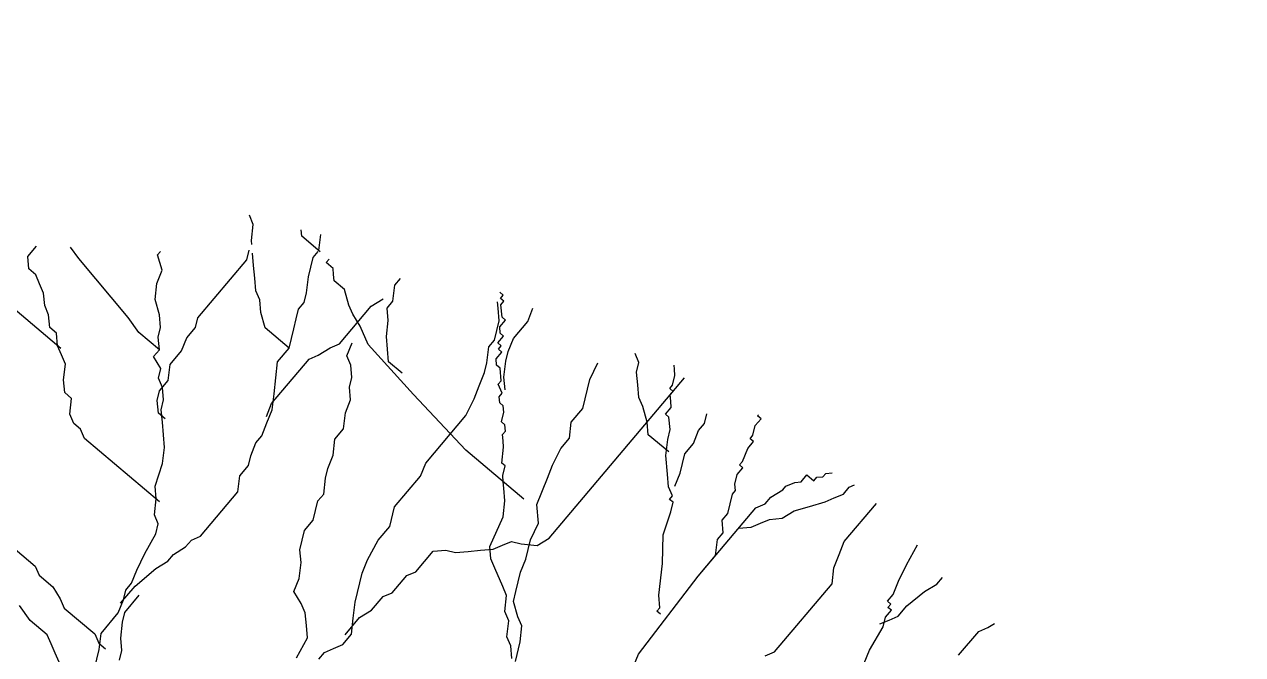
# Model space of a CAD drawing. Header units: metres. Extents: x 116 to 391, y -213 to 56.
# Drawn here: x 317.101 to 317.841, y -138.328 to -137.945 of the extents above; entities that cross this region are included whole.
import ezdxf

# ---------------------------------------------------------------- set-up
doc = ezdxf.new("R2010")
doc.units = ezdxf.units.M
doc.layers.add('A-PISO', color=30, linetype='Continuous')
doc.layers.add('AR-157$0$A-JARDIN', color=8, linetype='Continuous')

# ---------------------------------------------------------------- blocks, each defined once
blk = doc.blocks.new('AR-157$0$ARBOL-03')
at = {"color": 0}
for p, q in [((-0.41099, 0.51205), (-0.41913, 0.51205)), ((-0.40555, 0.50662), (-0.41099, 0.51205)), ((-0.38112, 0.46049), (-0.38112, 0.51748)), ((-0.40555, 0.5012), (-0.40555, 0.50662)), ((-0.40284, 0.49577), (-0.40555, 0.5012)), ((-0.42999, 0.48763), (-0.43206, 0.49588)), ((-0.40012, 0.49034), (-0.40284, 0.49577)), ((-0.39469, 0.48491), (-0.40012, 0.49034)), ((-0.42185, 0.44149), (-0.42999, 0.48763)), ((-0.39198, 0.47948), (-0.39469, 0.48491)), ((-0.38655, 0.47406), (-0.39198, 0.47948)), ((-0.38655, 0.46863), (-0.38655, 0.47406)), ((-0.38112, 0.4632), (-0.38655, 0.46863)), ((-0.3784, 0.45777), (-0.38112, 0.4632)), ((-0.46258, 0.45234), (-0.46529, 0.45234)), ((-0.45715, 0.4442), (-0.46258, 0.45234)), ((-0.37569, 0.45234), (-0.3784, 0.45777)), ((-0.36754, 0.44692), (-0.37569, 0.45234)), ((-0.36211, 0.44149), (-0.36754, 0.44692)), ((-0.449, 0.44149), (-0.45715, 0.4442)), ((-0.44085, 0.43606), (-0.449, 0.44149)), ((-0.41913, 0.43063), (-0.42185, 0.44149)), ((-0.36211, 0.43606), (-0.36211, 0.44149)), ((-0.43542, 0.42792), (-0.44085, 0.43606)), ((-0.41913, 0.41435), (-0.41913, 0.43063)), ((-0.35396, 0.43063), (-0.36211, 0.43606)), ((-0.35125, 0.4252), (-0.35396, 0.43063)), ((-0.51417, 0.41978), (-0.51688, 0.4252)), ((-0.42999, 0.42249), (-0.43542, 0.42792)), ((-0.42456, 0.41978), (-0.42999, 0.42249)), ((-0.35125, 0.41978), (-0.35125, 0.4252)), ((-0.26979, 0.42249), (-0.26979, 0.38721)), ((-0.50602, 0.41435), (-0.51417, 0.41978)), ((-0.41913, 0.41435), (-0.42456, 0.41978)), ((-0.34853, 0.41435), (-0.35125, 0.41978)), ((-0.50424, 0.41256), (-0.50602, 0.41435)), ((-0.49516, 0.40892), (-0.50059, 0.41163)), ((-0.49516, 0.40349), (-0.50059, 0.40892)), ((-0.449, 0.40892), (-0.49516, 0.40892)), ((-0.44357, 0.40621), (-0.449, 0.40892)), ((-0.4137, 0.41435), (-0.41913, 0.41435)), ((-0.41099, 0.40621), (-0.4137, 0.41435)), ((-0.34853, 0.35464), (-0.34853, 0.41435)), ((-0.48973, 0.39806), (-0.49516, 0.40349)), ((-0.43542, 0.40621), (-0.44357, 0.40621)), ((-0.42728, 0.40349), (-0.43542, 0.40621)), ((-0.41642, 0.40349), (-0.42728, 0.40349)), ((-0.40827, 0.39806), (-0.41642, 0.40349)), ((-0.40555, 0.40349), (-0.41099, 0.40621)), ((-0.40284, 0.39806), (-0.40555, 0.40349)), ((-0.52775, 0.39264), (-0.53046, 0.39535)), ((-0.52775, 0.37796), (-0.52775, 0.39264)), ((-0.4843, 0.39264), (-0.48973, 0.39806)), ((-0.48158, 0.38721), (-0.4843, 0.39264)), ((-0.40012, 0.39806), (-0.40827, 0.39806)), ((-0.39741, 0.39264), (-0.40284, 0.39806)), ((-0.39469, 0.39535), (-0.40012, 0.39806)), ((-0.39198, 0.38992), (-0.39741, 0.39264)), ((-0.38926, 0.38992), (-0.39469, 0.39535)), ((-0.47615, 0.38178), (-0.48158, 0.38721)), ((-0.38655, 0.38449), (-0.39198, 0.38992)), ((-0.38926, 0.38449), (-0.38926, 0.38992)), ((-0.26979, 0.38721), (-0.26707, 0.38178)), ((-0.52775, 0.37907), (-0.53589, 0.38449)), ((-0.52232, 0.37907), (-0.52704, 0.37907)), ((-0.51145, 0.37364), (-0.52232, 0.37907)), ((-0.47072, 0.37364), (-0.47615, 0.38178)), ((-0.38112, 0.37907), (-0.38655, 0.38449)), ((-0.37569, 0.37364), (-0.38112, 0.37907)), ((-0.26707, 0.38178), (-0.26707, 0.37092)), ((-0.24263, 0.36821), (-0.24535, 0.37907)), ((-0.52503, 0.37092), (-0.52775, 0.37092)), ((-0.52503, 0.3655), (-0.52503, 0.37092)), ((-0.50331, 0.36821), (-0.51145, 0.37364)), ((-0.47072, 0.35464), (-0.47072, 0.37364)), ((-0.36754, 0.36821), (-0.37569, 0.37364)), ((-0.26707, 0.37092), (-0.26436, 0.36278)), ((-0.52232, 0.36278), (-0.52503, 0.3655)), ((-0.49788, 0.3655), (-0.50331, 0.36821)), ((-0.49245, 0.3655), (-0.49788, 0.3655)), ((-0.48702, 0.36278), (-0.49245, 0.3655)), ((-0.35396, 0.36278), (-0.36754, 0.36821)), ((-0.24263, 0.35464), (-0.24263, 0.36821)), ((-0.5196, 0.36007), (-0.52232, 0.36278)), ((-0.5196, 0.35193), (-0.5196, 0.36007)), ((-0.48158, 0.36007), (-0.48702, 0.36278)), ((-0.47615, 0.35735), (-0.48158, 0.36007)), ((-0.47072, 0.35464), (-0.47615, 0.35735)), ((-0.34853, 0.35735), (-0.35396, 0.36278)), ((-0.34039, 0.35193), (-0.34853, 0.35735)), ((-0.26436, 0.36278), (-0.26164, 0.35735)), ((-0.26164, 0.35735), (-0.26164, 0.33293)), ((-0.51417, 0.34378), (-0.5196, 0.35193)), ((-0.45986, 0.35464), (-0.47072, 0.35464)), ((-0.45172, 0.34921), (-0.45986, 0.35464)), ((-0.44357, 0.34378), (-0.45172, 0.34921)), ((-0.33767, 0.3465), (-0.34039, 0.35193)), ((-0.23992, 0.34921), (-0.24263, 0.35464)), ((-0.2372, 0.34378), (-0.23992, 0.34921)), ((-0.51145, 0.33836), (-0.51417, 0.34378)), ((-0.47344, 0.34107), (-0.47887, 0.33836)), ((-0.43814, 0.34107), (-0.47344, 0.34107)), ((-0.43542, 0.33836), (-0.44357, 0.34378)), ((-0.42999, 0.33836), (-0.43814, 0.34107)), ((-0.33224, 0.34378), (-0.33767, 0.3465)), ((-0.31866, 0.34107), (-0.33224, 0.34378)), ((-0.3078, 0.33836), (-0.31866, 0.34107)), ((-0.23449, 0.33836), (-0.2372, 0.34378)), ((-0.50874, 0.33021), (-0.51145, 0.33836)), ((-0.48702, 0.33564), (-0.49245, 0.33293)), ((-0.47887, 0.33836), (-0.48702, 0.33564)), ((-0.42728, 0.33564), (-0.43542, 0.33836)), ((-0.41913, 0.33293), (-0.42728, 0.33564)), ((-0.29966, 0.33564), (-0.3078, 0.33836)), ((-0.29422, 0.33564), (-0.29966, 0.33564)), ((-0.28879, 0.33293), (-0.29422, 0.33564)), ((-0.54132, 0.33021), (-0.54675, 0.33021)), ((-0.53318, 0.32479), (-0.54132, 0.33021)), ((-0.52232, 0.33293), (-0.53046, 0.33021)), ((-0.49245, 0.33293), (-0.52232, 0.33293)), ((-0.50331, 0.31936), (-0.50874, 0.33021)), ((-0.48973, 0.32479), (-0.49788, 0.3275)), ((-0.4137, 0.33293), (-0.41913, 0.33293)), ((-0.40555, 0.33021), (-0.4137, 0.33293)), ((-0.40012, 0.3275), (-0.40555, 0.33021)), ((-0.39198, 0.3275), (-0.40012, 0.3275)), ((-0.38383, 0.32207), (-0.39198, 0.3275)), ((-0.32952, 0.3275), (-0.33767, 0.32479)), ((-0.32409, 0.3275), (-0.32952, 0.3275)), ((-0.31595, 0.33021), (-0.32409, 0.3275)), ((-0.29966, 0.33293), (-0.31595, 0.33021)), ((-0.28608, 0.33293), (-0.29966, 0.33293)), ((-0.29694, 0.3275), (-0.28336, 0.3275)), ((-0.28065, 0.33021), (-0.28879, 0.33293)), ((-0.28336, 0.3275), (-0.27793, 0.32479)), ((-0.26436, 0.33021), (-0.28065, 0.33021)), ((-0.25621, 0.32479), (-0.26436, 0.33021)), ((-0.26164, 0.33293), (-0.25893, 0.3275)), ((-0.25893, 0.3275), (-0.25893, 0.32207)), ((-0.52775, 0.32479), (-0.53318, 0.32479)), ((-0.52232, 0.31936), (-0.52775, 0.32479)), ((-0.51417, 0.31393), (-0.52232, 0.31936)), ((-0.49788, 0.27865), (-0.50331, 0.31936)), ((-0.48702, 0.31936), (-0.48973, 0.32479)), ((-0.48158, 0.31393), (-0.48702, 0.31936)), ((-0.34853, 0.32207), (-0.38383, 0.32207)), ((-0.3431, 0.32479), (-0.34853, 0.32207)), ((-0.33767, 0.32479), (-0.3431, 0.32479)), ((-0.27793, 0.32479), (-0.26979, 0.31936)), ((-0.26979, 0.31936), (-0.26436, 0.31393)), ((-0.24535, 0.31936), (-0.25621, 0.32479)), ((-0.50874, 0.3085), (-0.51417, 0.31393)), ((-0.47615, 0.31122), (-0.48158, 0.31393)), ((-0.47072, 0.30579), (-0.47615, 0.31122)), ((-0.26436, 0.31393), (-0.25893, 0.31122)), ((-0.50331, 0.30307), (-0.50874, 0.3085)), ((-0.46258, 0.30307), (-0.47072, 0.30579)), ((-0.50331, 0.29222), (-0.50331, 0.30307)), ((-0.45443, 0.29765), (-0.46258, 0.30307)), ((-0.44629, 0.29765), (-0.45443, 0.29765)), ((-0.43814, 0.29222), (-0.44629, 0.29765)), ((-0.42999, 0.2895), (-0.43814, 0.29222)), ((-0.42456, 0.28679), (-0.42999, 0.2895)), ((-0.41642, 0.28136), (-0.42456, 0.28679)), ((-0.57934, 0.27593), (-0.57934, 0.27865)), ((-0.57662, 0.27593), (-0.57934, 0.27593)), ((-0.57662, 0.27322), (-0.57662, 0.27593)), ((-0.57119, 0.27322), (-0.57391, 0.27593)), ((-0.49245, 0.23251), (-0.49788, 0.27865)), ((-0.41099, 0.28136), (-0.41642, 0.28136)), ((-0.40012, 0.27593), (-0.41099, 0.28136)), ((-0.39198, 0.27593), (-0.40012, 0.27593)), ((-0.38655, 0.27322), (-0.39198, 0.27593)), ((-0.57391, 0.27322), (-0.57662, 0.27322)), ((-0.56848, 0.26779), (-0.57391, 0.27322)), ((-0.56576, 0.26779), (-0.57119, 0.27322)), ((-0.56848, 0.26508), (-0.56848, 0.26779)), ((-0.5549, 0.26236), (-0.56576, 0.26779)), ((-0.38112, 0.27051), (-0.38655, 0.27322)), ((-0.37569, 0.26508), (-0.38112, 0.27051)), ((-0.56305, 0.26508), (-0.56848, 0.26508)), ((-0.56033, 0.26236), (-0.56305, 0.26508)), ((-0.56033, 0.25965), (-0.56033, 0.26236)), ((-0.5549, 0.25965), (-0.56033, 0.25965)), ((-0.54947, 0.26236), (-0.5549, 0.26236)), ((-0.5549, 0.25694), (-0.5549, 0.25965)), ((-0.54132, 0.25694), (-0.54947, 0.26236)), ((-0.36754, 0.25965), (-0.37569, 0.26508)), ((-0.35939, 0.25694), (-0.36754, 0.25965)), ((-0.57662, 0.25422), (-0.58477, 0.25694)), ((-0.56305, 0.25422), (-0.57662, 0.25422)), ((-0.5549, 0.25151), (-0.56305, 0.25422)), ((-0.55218, 0.25694), (-0.5549, 0.25694)), ((-0.55218, 0.25422), (-0.55218, 0.25694)), ((-0.54675, 0.25422), (-0.55218, 0.25422)), ((-0.54404, 0.25151), (-0.54675, 0.25422)), ((-0.53589, 0.25422), (-0.54132, 0.25694)), ((-0.52775, 0.25151), (-0.53589, 0.25422)), ((-0.35668, 0.24879), (-0.35939, 0.25694)), ((-0.54947, 0.24879), (-0.5549, 0.25151)), ((-0.54132, 0.24337), (-0.54947, 0.24879)), ((-0.54404, 0.24879), (-0.54404, 0.25151)), ((-0.53861, 0.24337), (-0.54404, 0.24879)), ((-0.5196, 0.24879), (-0.52775, 0.25151)), ((-0.50874, 0.24608), (-0.5196, 0.24879)), ((-0.47072, 0.24608), (-0.50874, 0.24608)), ((-0.46258, 0.24337), (-0.47072, 0.24608)), ((-0.35396, 0.24337), (-0.35668, 0.24879)), ((-0.53589, 0.23794), (-0.54132, 0.24337)), ((-0.53589, 0.24337), (-0.53861, 0.24337)), ((-0.53318, 0.23794), (-0.53589, 0.24337)), ((-0.53046, 0.23794), (-0.53318, 0.23794)), ((-0.52775, 0.23522), (-0.53046, 0.23794)), ((-0.43814, 0.24337), (-0.46258, 0.24337)), ((-0.42728, 0.23794), (-0.43814, 0.24337)), ((-0.41642, 0.23794), (-0.42728, 0.23794)), ((-0.40284, 0.23522), (-0.41642, 0.23794)), ((-0.34853, 0.23794), (-0.35396, 0.24337)), ((-0.3431, 0.23251), (-0.34853, 0.23794)), ((-0.52775, 0.23251), (-0.52775, 0.23522)), ((-0.52503, 0.2298), (-0.52775, 0.23251)), ((-0.5196, 0.22708), (-0.52503, 0.2298)), ((-0.49245, 0.18637), (-0.49245, 0.23251)), ((-0.39469, 0.23251), (-0.40284, 0.23522)), ((-0.38926, 0.2298), (-0.39469, 0.23251)), ((-0.38383, 0.22708), (-0.38926, 0.2298)), ((-0.32952, 0.2298), (-0.3431, 0.23251)), ((-0.5196, 0.22437), (-0.5196, 0.22708)), ((-0.51688, 0.22166), (-0.5196, 0.22437)), ((-0.3784, 0.22437), (-0.38383, 0.22708)), ((-0.37025, 0.21894), (-0.3784, 0.22437)), ((-0.51417, 0.22166), (-0.51688, 0.22166)), ((-0.51145, 0.21894), (-0.51417, 0.22166)), ((-0.50874, 0.21623), (-0.51145, 0.21894)), ((-0.50059, 0.2108), (-0.50874, 0.21623)), ((-0.37297, 0.21623), (-0.38112, 0.21351)), ((-0.35939, 0.21623), (-0.37297, 0.21623)), ((-0.36211, 0.21351), (-0.37025, 0.21894)), ((-0.34853, 0.21623), (-0.35396, 0.21351)), ((-0.3431, 0.21894), (-0.34853, 0.21623)), ((-0.33767, 0.21894), (-0.3431, 0.21894)), ((-0.50059, 0.20809), (-0.50059, 0.2108)), ((-0.49516, 0.20537), (-0.50059, 0.20809)), ((-0.43271, 0.20809), (-0.43814, 0.20266)), ((-0.41642, 0.20809), (-0.43271, 0.20809)), ((-0.41099, 0.2108), (-0.41642, 0.20809)), ((-0.39741, 0.2108), (-0.41099, 0.2108)), ((-0.39198, 0.21351), (-0.39741, 0.2108)), ((-0.38112, 0.21351), (-0.39198, 0.21351)), ((-0.35396, 0.21351), (-0.36211, 0.21351)), ((-0.57391, 0.20266), (-0.58477, 0.20537)), ((-0.56848, 0.19994), (-0.57391, 0.20266)), ((-0.49245, 0.20266), (-0.49516, 0.20537)), ((-0.48973, 0.19994), (-0.49245, 0.20266)), ((-0.43814, 0.20266), (-0.44085, 0.19723)), ((-0.56305, 0.19723), (-0.56848, 0.19994)), ((-0.55761, 0.19452), (-0.56305, 0.19723)), ((-0.54675, 0.19452), (-0.55761, 0.19452)), ((-0.53861, 0.18909), (-0.54675, 0.19452)), ((-0.4843, 0.19452), (-0.48973, 0.19994)), ((-0.47615, 0.18909), (-0.4843, 0.19452)), ((-0.44085, 0.19723), (-0.44629, 0.1918)), ((-0.60106, 0.18637), (-0.60378, 0.1918)), ((-0.59563, 0.18366), (-0.60106, 0.18637)), ((-0.53046, 0.18909), (-0.53861, 0.18909)), ((-0.5196, 0.18637), (-0.53046, 0.18909)), ((-0.51145, 0.18366), (-0.5196, 0.18637)), ((-0.45715, 0.18366), (-0.47615, 0.18909)), ((-0.45172, 0.18637), (-0.45715, 0.18095)), ((-0.44629, 0.1918), (-0.45172, 0.18637)), ((-0.5902, 0.17823), (-0.59563, 0.18366)), ((-0.58477, 0.1728), (-0.5902, 0.17823)), ((-0.49516, 0.17823), (-0.51145, 0.18366)), ((-0.48702, 0.17009), (-0.49516, 0.17823)), ((-0.46258, 0.17823), (-0.46801, 0.17552)), ((-0.45715, 0.18095), (-0.46258, 0.17823)), ((-0.45172, 0.17823), (-0.45715, 0.18366)), ((-0.449, 0.1728), (-0.45172, 0.17823)), ((-0.58205, 0.16738), (-0.58477, 0.1728)), ((-0.46801, 0.17552), (-0.47072, 0.17009)), ((-0.44357, 0.16195), (-0.449, 0.1728)), ((-0.61192, 0.16738), (-0.61362, 0.16907)), ((-0.60921, 0.16466), (-0.61192, 0.16738)), ((-0.60378, 0.16195), (-0.60921, 0.16466)), ((-0.57662, 0.15923), (-0.58205, 0.16738)), ((-0.47615, 0.16738), (-0.48702, 0.17009)), ((-0.47072, 0.17009), (-0.47615, 0.16195)), ((-0.47072, 0.16466), (-0.47615, 0.16738)), ((-0.46529, 0.16195), (-0.47072, 0.16466)), ((-0.4843, 0.15923), (-0.61192, 0.15923)), ((-0.60106, 0.16195), (-0.60378, 0.16195)), ((-0.60106, 0.15923), (-0.60106, 0.16195)), ((-0.59835, 0.15923), (-0.60106, 0.15923)), ((-0.59563, 0.15652), (-0.59835, 0.15923)), ((-0.59291, 0.15381), (-0.59563, 0.15652)), ((-0.57119, 0.15381), (-0.57662, 0.15923)), ((-0.47615, 0.16195), (-0.4843, 0.15923)), ((-0.45715, 0.15923), (-0.46529, 0.16195)), ((-0.44629, 0.15381), (-0.45715, 0.15923)), ((-0.44085, 0.15652), (-0.44357, 0.16195)), ((-0.43271, 0.15109), (-0.44085, 0.15652)), ((-0.58748, 0.15381), (-0.59291, 0.15381)), ((-0.58748, 0.15109), (-0.58748, 0.15381)), ((-0.58205, 0.14566), (-0.58748, 0.15109)), ((-0.57119, 0.13752), (-0.57119, 0.15381)), ((-0.44085, 0.15109), (-0.44629, 0.15381)), ((-0.43542, 0.14295), (-0.44085, 0.15109)), ((-0.42999, 0.14566), (-0.43271, 0.15109)), ((-0.57662, 0.14295), (-0.58205, 0.14566)), ((-0.56848, 0.13752), (-0.57662, 0.14295)), ((-0.43271, 0.13752), (-0.43542, 0.14295)), ((-0.42185, 0.14024), (-0.42999, 0.14566)), ((-0.59835, 0.13209), (-0.60378, 0.13481)), ((-0.56033, 0.12938), (-0.56848, 0.13752)), ((-0.42456, 0.13209), (-0.43271, 0.13752)), ((-0.41913, 0.13481), (-0.42185, 0.14024)), ((-0.4137, 0.12938), (-0.41913, 0.13481)), ((-0.59291, 0.13209), (-0.59835, 0.13209)), ((-0.58477, 0.12938), (-0.59291, 0.13209)), ((-0.57662, 0.12938), (-0.58477, 0.12938)), ((-0.56576, 0.12395), (-0.57662, 0.12938)), ((-0.5549, 0.12395), (-0.56033, 0.12938)), ((-0.4137, 0.12667), (-0.42456, 0.13209)), ((-0.55761, 0.12124), (-0.56576, 0.12395)), ((-0.55218, 0.11852), (-0.5549, 0.12395)), ((-0.54947, 0.11852), (-0.55218, 0.11852)), ((-0.54947, 0.11581), (-0.54947, 0.11852)), ((-0.54404, 0.1131), (-0.54947, 0.11581)), ((-0.53046, 0.10767), (-0.54404, 0.1131)), ((-0.62278, 0.11038), (-0.62367, 0.11038)), ((-0.62278, 0.10767), (-0.62278, 0.11038)), ((-0.61735, 0.10767), (-0.62278, 0.10767)), ((-0.61192, 0.10495), (-0.61735, 0.10767)), ((-0.60921, 0.10495), (-0.61192, 0.10495)), ((-0.60921, 0.10224), (-0.60921, 0.10495)), ((-0.51688, 0.09681), (-0.53046, 0.10767)), ((-0.60378, 0.10224), (-0.60921, 0.10224)), ((-0.59563, 0.09953), (-0.60378, 0.10224)), ((-0.59291, 0.09953), (-0.59563, 0.09953)), ((-0.59291, 0.09681), (-0.59291, 0.09953)), ((-0.58748, 0.09681), (-0.59291, 0.09681)), ((-0.58205, 0.0941), (-0.58748, 0.09681)), ((-0.50059, 0.08596), (-0.51688, 0.09681)), ((-0.57934, 0.09138), (-0.58205, 0.0941)), ((-0.57662, 0.09138), (-0.57934, 0.09138)), ((-0.56576, 0.08596), (-0.57662, 0.09138)), ((-0.56033, 0.08596), (-0.56576, 0.08596)), ((-0.5549, 0.08053), (-0.56033, 0.08596)), ((-0.49516, 0.08053), (-0.50059, 0.08596)), ((-0.57934, 0.0751), (-0.58477, 0.07239)), ((-0.52503, 0.0751), (-0.57934, 0.0751)), ((-0.56305, 0.0751), (-0.56848, 0.06967)), ((-0.54947, 0.08053), (-0.5549, 0.08053)), ((-0.54132, 0.0751), (-0.54947, 0.08053)), ((-0.52503, 0.0751), (-0.54132, 0.0751)), ((-0.46529, 0.07239), (-0.52503, 0.0751)), ((-0.49245, 0.08053), (-0.49516, 0.08053)), ((-0.49245, 0.07781), (-0.49245, 0.08053)), ((-0.60649, 0.06696), (-0.60921, 0.06424)), ((-0.60106, 0.06967), (-0.60649, 0.06696)), ((-0.59835, 0.06967), (-0.60106, 0.06967)), ((-0.5902, 0.07239), (-0.59835, 0.06967)), ((-0.58477, 0.07239), (-0.5902, 0.07239)), ((-0.57391, 0.06696), (-0.57934, 0.06424)), ((-0.56848, 0.06967), (-0.57391, 0.06696)), ((-0.45715, 0.06967), (-0.46529, 0.07239)), ((-0.60921, 0.06424), (-0.61464, 0.06424)), ((-0.61464, 0.06424), (-0.61464, 0.05882)), ((-0.57934, 0.06424), (-0.58477, 0.05882)), ((-0.62278, 0.0561), (-0.6255, 0.05339)), ((-0.62007, 0.0561), (-0.62278, 0.0561)), ((-0.61735, 0.05882), (-0.62007, 0.0561)), ((-0.61464, 0.05882), (-0.61735, 0.05882)), ((-0.59291, 0.0561), (-0.60106, 0.05067)), ((-0.58477, 0.05882), (-0.59291, 0.0561)), ((-0.60921, 0.04525), (-0.61464, 0.04253)), ((-0.60106, 0.05067), (-0.60921, 0.04525)), ((-0.6255, 0.03982), (-0.6286, 0.03827)), ((-0.62007, 0.03982), (-0.6255, 0.03982)), ((-0.61464, 0.04253), (-0.62007, 0.03982)), ((-0.59835, 0.02082), (-0.62859, 0.02082)), ((-0.5902, 0.01811), (-0.59835, 0.02082)), ((-0.58205, 0.01539), (-0.5902, 0.01811)), ((-0.57391, 0.00996), (-0.58205, 0.01539)), ((-0.5196, 0.00996), (-0.57391, 0.00996)), ((-0.51417, 0.01268), (-0.5196, 0.00996)), ((-0.61192, -0.01718), (-0.6255, -0.01446)), ((-0.60106, -0.01989), (-0.61192, -0.01718)), ((-0.59291, -0.0226), (-0.60106, -0.01989)), ((-0.58748, -0.0226), (-0.59291, -0.0226)), ((-0.58748, -0.02532), (-0.58748, -0.0226)), ((-0.58477, -0.02532), (-0.58748, -0.02532)), ((-0.58477, -0.02803), (-0.58477, -0.02532)), ((-0.57934, -0.02803), (-0.58477, -0.02803)), ((-0.57391, -0.03075), (-0.57934, -0.02803)), ((-0.57391, -0.02803), (-0.57934, -0.03075)), ((-0.60649, -0.03617), (-0.61464, -0.03889)), ((-0.59291, -0.03346), (-0.60649, -0.03617)), ((-0.58477, -0.03346), (-0.59291, -0.03346)), ((-0.57934, -0.03075), (-0.58477, -0.03346)), ((-0.55761, -0.03346), (-0.57391, -0.03075)), ((-0.54947, -0.03617), (-0.55761, -0.03346)), ((-0.61464, -0.03889), (-0.62007, -0.03889)), ((-0.61464, -0.0796), (-0.61908, -0.08108)), ((-0.60921, -0.07688), (-0.61464, -0.0796)), ((-0.5902, -0.07688), (-0.60921, -0.07688))]:
    blk.add_line(p, q, dxfattribs=at)

msp = doc.modelspace()

# ---------------------------------------------------------------- linework, layer by layer
at = {"layer": 'A-PISO'}
msp.add_circle((327.37054, -149.16387), 63.45506, dxfattribs=at)

# ---------------------------------------------------------------- block references
at = {"layer": 'AR-157$0$A-JARDIN', "xscale": -0.9999206197906486, "yscale": 0.9999206197906486, "zscale": 0.9999206197906486, "rotation": 49.86264959063404}
msp.add_blockref('AR-157$0$ARBOL-03', (317.22952, -138.73039), dxfattribs=at)

doc.saveas('drawing.dxf')
